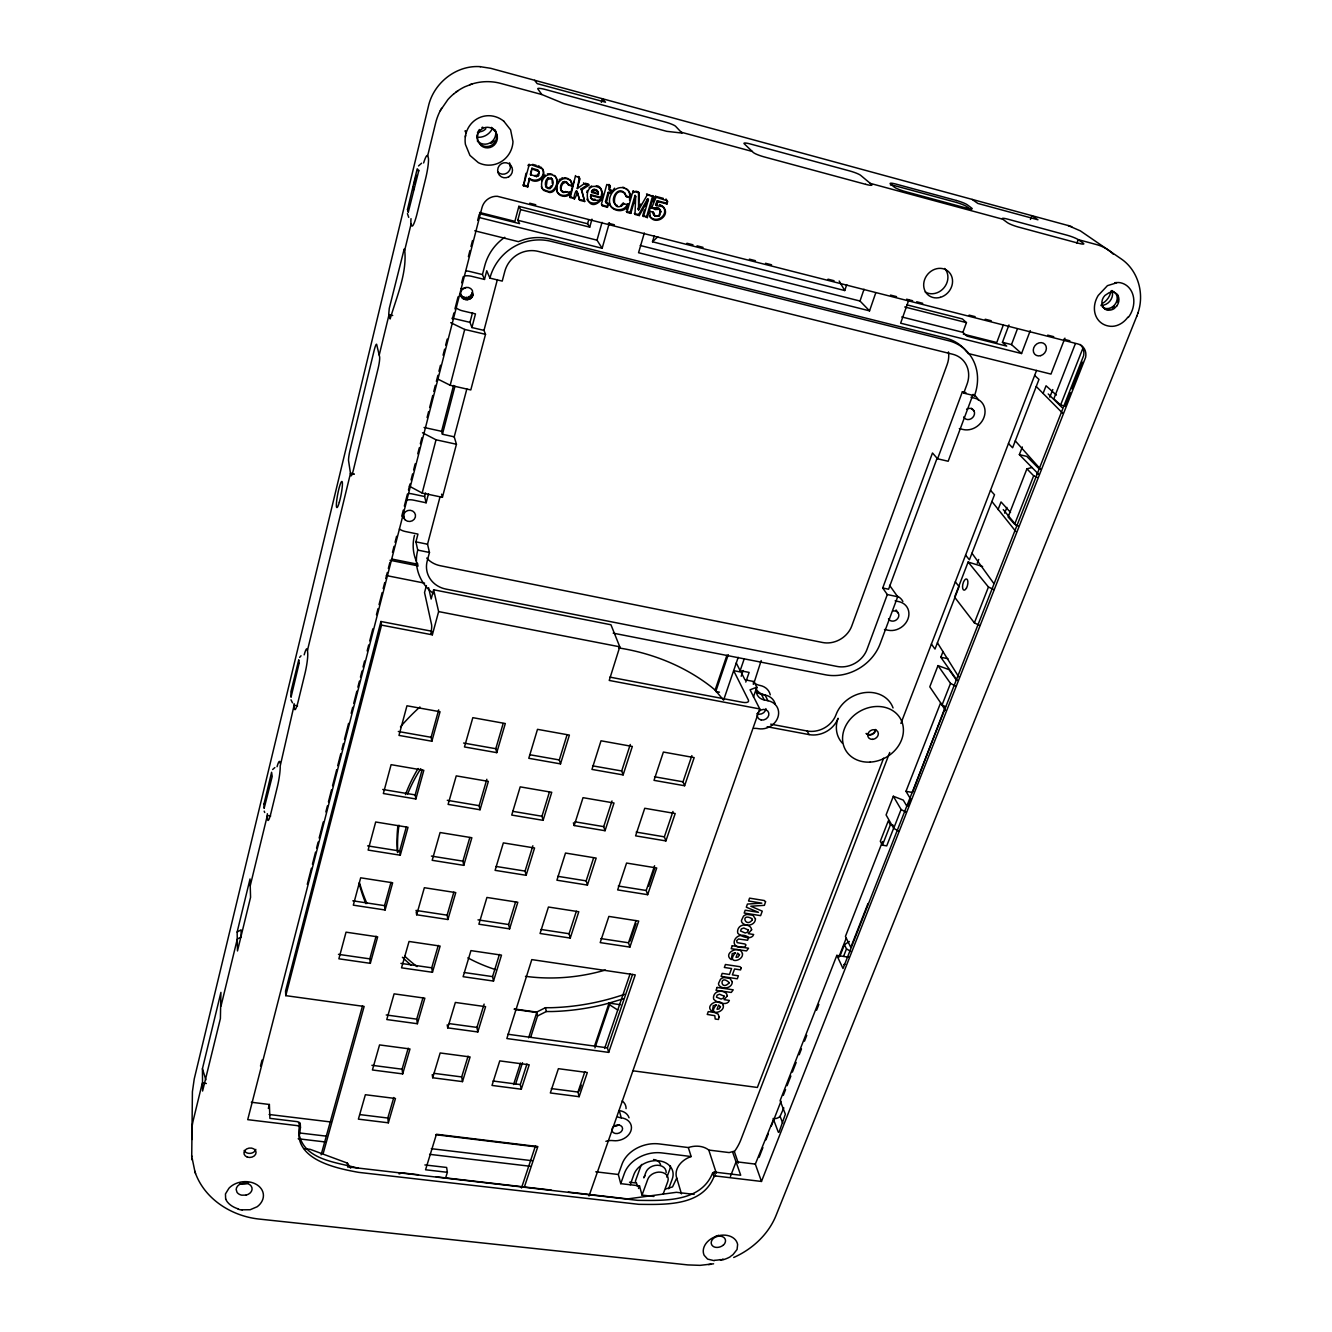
<?xml version="1.0" encoding="UTF-8"?>
<svg xmlns="http://www.w3.org/2000/svg" width="1332" height="1332" viewBox="0 0 1332 1332"><rect width="100%" height="100%" fill="white"/><g stroke="black" fill="none" stroke-linecap="round" stroke-linejoin="round"><path stroke-width="1.5" d="M202.431 1068.73L202.597 1091.041L220.396 1018.564L220.929 992.373L202.431 1068.73L205.877 1079.886M644.372 210.006L642.74 215.667L647.335 217.615L653.479 196.52L646.553 193.972L647.269 194.905L638.577 209.99L638.511 191.891L635.78 191.175M638.577 209.99L639.21 192.807L634.215 191.725L632.317 193.456L626.889 212.371L630.802 213.37L635.697 196.337L635.014 195.404L630.103 212.421L630.802 213.37M634.698 203.446L635.014 195.404M635.697 196.337L634.998 214.452L639.31 215.568L648.384 199.617L647.668 198.684L638.611 214.602L639.31 215.568M473.01 295.055L472.344 290.359A6.31 6.194 -24.6 0 0 460.689 294.572C461.172 302.664 475.974 300.216 472.044 292.557M730.852 1256.109A17.649 10.206 -15.2 0 0 733 1254.644L737.079 1249.466L737.628 1244.504A17.666 13.12 -18.2 0 0 716.583 1236.213A17.666 13.12 -18.2 0 0 704.145 1255.277L707.592 1259.09L714.318 1260.705M577.322 188.495L579.77 179.62L578.421 176.473L579.17 178.704L577.322 188.495L584.132 183.749L589.177 185.048L581.718 189.893L584.681 201.532L579.636 200.233L577.622 192.974M659.673 209.34L655.161 209.474L650.715 207.376L658.94 208.408L660.872 211.771L658.874 216.2L654.811 216.017L653.046 211.771M654.045 215.218L653.762 212.72L649.034 210.739L648.784 212.221M598.151 194.422C599.733 190.126 592.59 186.913 591.408 191.908L598.151 194.422L596.619 189.91M609.656 185.348L608.99 184.432L608.907 189.477L612.004 191.042L610.739 193.257L608.075 192.441L605.494 201.548L608.291 204.162L607.392 207.359L602.214 205.694L601.481 203.896L606.809 184.449L610.156 185.981L609.557 190.409M666.816 200.716L667.032 203.996L667.565 201.648L666.017 199.267L667.565 201.648M413.453 190.243L413.603 188.861M251.332 1102.247L269.38 1104.478L269.897 1118.347L297.369 1121.661L300.233 1123.359C290.16 1158.54 333.566 1167.848 358.741 1172.376L638.761 1204.328C665.034 1204.578 702.33 1206.342 713.935 1176.722L715.567 1175.973L761.471 1181.451L1085.63 357.326A14.169 12.005 -47.4 0 0 1077.904 343.956L497.352 196.287A15.135 14.885 -62.7 0 0 481.951 207.742L247.719 1119.663L297.602 1125.673L300.449 1127.371L299.517 1135.147M539.277 172.794L538.544 175.524L536.563 176.623L530.319 174.442L531.951 168.248L537.628 169.913L539.277 172.794L538.461 170.729M590.642 194.688L591.375 198.684L590.642 194.688L600.982 197.352C604.312 197.669 602.147 185.248 596.286 185.747M610.506 205.594C605.744 195.155 618.448 181.452 628.138 190.559A7.309 6.96 -59.3 0 1 630.202 194.605L630.053 197.969L629.503 193.673A7.293 6.96 -59.5 0 0 627.455 189.644L626.19 188.628M754.345 681.851L761.188 660.572M412.937 190.409L413.603 186.264M659.906 212.504L660.139 210.822L660.872 211.771M503.779 121.179L510.606 129.87L512.987 141.675A24.625 24.009 -83.2 0 1 491.025 165.068L488.644 165.151A24.875 24.242 -83.2 0 1 485.098 164.852A24.625 24.009 -83.2 0 1 478.321 162.637L469.946 155.411L465.434 144.439A24.908 23.843 79.7 0 1 465.318 136.946L466.183 131.652L465.101 130.802L466.05 133.283A25.008 23.959 78.3 0 1 491.008 115.817A24.892 23.893 76.6 0 1 503.762 121.195M649.75 211.688L650.316 216.95M552.314 183.533L552.014 178.871M414.052 183.983L415.051 179.82A11.655 1.515 -77.9 0 1 416.4 175.424M414.435 184.066L414.835 182.334M237.146 932.05L250.033 878.953L250.566 897.318L237.479 950.948L237.146 932.05L241.042 929.836L241.192 936.896L237.279 939.127L220.995 1006.159M250.233 885.813L267.349 815.45A15.185 1.848 -80.2 0 1 267.332 813.702M270.679 815.983L267.349 815.45L267.466 818.364A15.218 1.865 -80.2 0 0 270.979 812.97L277.389 786.696A15.301 1.881 -80.1 0 0 280.186 766.083L294.122 705.244A15.551 1.948 -79.8 0 1 294.089 703.612M297.536 705.877L294.122 705.244L294.322 707.975A15.601 1.965 -79.8 0 0 298.185 701.348L304.928 673.692A15.701 1.998 -79.7 0 0 307.709 652.913L307.476 650.316L350.483 473.343L348.501 460.373A9.024 1.165 -78.9 0 1 350.05 450.099L374.125 350.532A9.274 1.199 -78.6 0 1 376.606 344.205L379.603 356.776A9.424 1.249 -78.6 0 1 378.105 368.465L353.363 470.096A9.158 1.199 -79 0 1 350.799 475.274L350.483 473.343L354.029 474.092L350.483 473.343M379.22 355.078L389.044 314.635L392.707 315.501M404.712 250.216L404.195 249.034L389.277 308.325L388.778 313.569L390.159 318.964C396.486 297.153 407.192 273.127 404.712 250.2L411.122 223.859A17.749 2.348 -78 0 1 411.005 218.664M423.626 162.954A17.932 2.381 -77.9 0 1 427.622 155.944L435.581 123.21A54.495 53.08 -84.2 0 1 440.293 110.639L447.885 99.6A54.529 53.13 -84.2 0 1 453.596 94.023M260.506 1065.983L262.021 1060.089M307.276 884.331L311.405 868.248M312.437 864.218L315.534 852.147M316.566 848.118L318.115 842.09M319.147 838.061L323.276 821.961M325.857 811.904L327.406 805.877M328.438 801.847L331.535 789.776M332.567 785.747L336.696 769.663M337.729 765.634L340.825 753.562M341.874 749.533L343.423 743.506M344.455 739.476L348.584 723.376M351.165 713.319L352.714 707.292M353.746 703.263L356.843 691.191M357.875 687.162L359.424 681.135M360.456 677.106L362.004 671.078M363.037 667.049L364.585 661.005M367.166 650.948L368.714 644.921M369.747 640.892L372.843 628.821M376.457 614.735L378.005 608.707M379.037 604.678L382.134 592.607M383.166 588.577L384.732 582.55M385.764 578.521L387.312 572.494M388.345 568.464L389.893 562.42M392.474 552.364L394.022 546.336M395.055 542.307L396.603 536.28M401.765 516.15L403.313 510.123M404.345 506.093L407.442 494.022M408.474 489.993L410.023 483.966M411.055 479.936L412.604 473.909M413.636 469.88L415.184 463.836M417.765 453.779L419.314 447.752M420.346 443.723L421.894 437.695M427.072 417.565L428.621 411.538M429.653 407.509L432.75 395.438M433.782 391.408L435.331 385.381M436.363 381.352L437.912 375.324M438.944 371.295L440.492 365.251M443.073 355.194L444.622 349.167M445.654 345.138L447.202 339.111M452.364 318.981L453.912 312.953M454.945 308.924L458.042 296.853M461.655 282.767L463.203 276.74M468.381 256.61L469.93 250.583M470.962 246.553L472.51 240.526M477.672 220.396L479.22 214.369M380.919 621.495L381.518 625.124L432.351 634.831L431.551 631.185L380.919 621.495L285.548 991.075L285.781 995.653L364.135 1006.443L323.11 1153.745M285.781 995.653L381.518 625.124M466.849 388.927L454.212 436.829L456.443 444.255L442.407 497.302L422.177 493.056L436.03 439.793L422.494 432.767M497.385 279.57L483.982 330.386L485.514 334.332L470.795 389.943L450.183 385.264L464.702 329.454L450.732 322.677M509.79 165.801L510.173 164.735M406.826 500A17.249 16.051 -8.3 0 1 413.569 500.149L426.14 502.78L424.608 496.52L425.541 492.923M454.212 436.829L442.424 434.249L441.591 431.318L453.546 385.447M483.982 330.386L471.911 327.539L469.996 322.361L472.51 312.67M464.368 275.974A18.032 17.716 -24.7 0 1 471.411 276.273L484.482 279.437L482.45 274.575L484.698 265.934A49.267 47.935 -42.1 0 1 504.778 237.296M442.424 434.249L454.961 386.23M433.966 593.856A47.136 43.357 -13.1 0 1 417.749 550.099L415.917 541.858L417.948 534.099L405.461 531.535A17.249 16.051 -8.3 0 1 399.367 529.037M426.14 502.78L428.488 493.739M471.911 327.539L475.474 313.902L462.487 310.822A18.032 17.716 -24.7 0 1 456.16 307.925M484.482 279.437L486.746 270.746L489.91 278.105L502.231 281.102L504.795 271.428A27.473 26.74 -41.9 0 1 538.245 251.398L952.763 354.262A26.49 23.16 -45.4 0 1 966.999 384.299L963.735 393.123L974.458 395.721A48.468 42.458 -44.9 0 0 948.367 340.659L551.282 241.375A50.2 48.701 -40.1 0 0 489.91 278.105M268.348 1108.44L269.38 1104.478M974.458 395.721L973.093 394.355L948.168 461.255L937.578 458.791L932.483 452.98L882.716 587.995L887.312 594.555L866.966 649.5A24.426 20.979 -31.5 0 1 837.062 666.45L445.887 589.077A25.708 23.61 -12.1 0 1 427.206 561.022L429.47 552.464L427.539 544.222L440.109 496.57M542.973 170.013C545.104 178.122 535.83 183.033 529.287 178.321L527.772 186.913L523.443 185.797L525.973 173.31M523.443 185.797L528.937 165.667L531.351 164.802L542.307 168.714M591.957 219.147L589.726 227.139L587.595 223.776L518.864 206.327L514.901 221.362L479.57 212.454M479.803 213.669L519.547 223.643L517.798 220.263L520.612 209.624L518.864 206.327M527.772 186.913L529.287 178.321M530.835 175.341L531.951 168.248M426.407 585.564L424.542 592.557L431.568 624.608A8.608 1.565 -79.4 0 1 431.218 631.568M589.01 1196.019L759.773 708.94L609.223 680.436L619.78 646.819L610.955 624.775L433.633 589.776L431.152 599.034L428.604 587.728M430.702 634.315L431.551 631.185M432.351 634.831L438.628 611.588L433.633 589.776M574.458 198.901L573.859 197.969C575.807 186.463 579.487 191.542 574.458 198.901L569.663 196.886L573.909 181.368M570.246 197.819L575.507 175.558M601.365 102.398L602.364 98.751L605.494 102.198L537.212 83.633L534.598 80.303M370.329 963.336L377.672 936.846L346.037 932.167L338.877 958.807L370.329 963.336L369.813 958.874L376.09 936.213M385.115 909.989L392.657 882.783L360.672 877.805L353.313 905.161L385.115 909.989L384.532 905.643L390.975 882.383M400.283 855.211L408.025 827.289L375.691 821.994L368.132 850.082L400.283 855.211L399.65 850.998L406.26 827.122M415.867 798.984L423.826 770.296L391.108 764.668L383.35 793.522L415.867 798.984L415.168 794.904L422.028 770.112M431.868 741.225L440.043 711.738L406.959 705.777L398.984 735.414L431.868 741.225L431.102 737.295L438.694 709.856M321.112 1154.827L362.52 1005.86M587.595 223.776L588.711 219.813M601.565 199.85L603.096 194.405M606.227 203.346L608.724 193.373M609.407 222.744L602.147 248.285L597.019 240.176L602.047 222.361M607.392 207.359L607.642 203.23L608.291 204.162M416.65 914.768L424.359 887.711L455.777 892.607L447.902 919.513L416.65 914.768L416.183 911.871M626.739 209.524L628.371 203.863M629.453 200.1L631.085 194.422M645.471 206.244L647.668 198.684M643.439 216.617L648.384 199.617M647.335 217.615L646.619 216.666L652.763 195.588M644.322 232.983L638.561 252.73L869.546 310.856L875.607 293.273M388.361 1122.809L395.471 1098.5L365.368 1094.721L358.391 1119.146L388.361 1122.809L387.795 1118.031L393.806 1097.501M402.68 1073.892L409.99 1048.967L379.553 1044.921L372.411 1069.979L402.68 1073.892L402.081 1069.196L408.225 1048.167M417.382 1023.725L424.858 998.168L394.106 993.855L386.78 1019.546L417.382 1023.725L416.716 1019.147L423.027 997.568M432.45 972.277L440.126 946.07L409.041 941.474L401.531 967.831L432.45 972.277L431.718 967.815L438.278 945.404M447.902 919.513L447.119 915.167L453.846 892.157M463.769 865.35L471.861 837.728L440.093 832.533L432.167 860.306L463.769 865.35L462.92 861.138L469.813 837.528M480.053 809.756L488.361 781.385L456.243 775.873L448.101 804.395L480.053 809.756L479.137 805.677L486.846 779.27M496.769 752.647L505.311 723.526L472.827 717.665L464.468 746.952L496.769 752.647L495.787 748.717L503.146 723.542M846.736 284.632L844.738 290.543L652.514 241.791L654.262 235.831M1137.761 313.486C1144.771 294.189 1138.344 270.413 1121.028 258.774L1080.335 230.852L1068.114 225.524L490.775 68.332L480.119 66.667M432.7 1077.755L440.159 1052.963L470.096 1056.942L462.487 1081.617L432.7 1077.755L432.234 1074.641M447.718 1027.871L455.361 1002.447L485.597 1006.676L477.805 1031.967L447.718 1027.871L447.202 1024.824M462.487 1081.617L461.688 1076.939L468.098 1056.11M477.805 1031.967L476.939 1027.405L484.115 1004.112M493.506 981.068L501.498 955.127L470.945 950.615L463.103 976.689L493.506 981.068L492.574 976.622L499.417 954.428M509.607 928.87L517.815 902.264L486.929 897.452L478.887 924.208L509.607 928.87L508.624 924.525L515.634 901.781M526.14 875.291L534.565 847.985L503.346 842.89L495.088 870.345L526.14 875.291L525.074 871.095L532.867 845.787M543.106 820.329L551.748 792.29L520.196 786.862L511.721 815.067L543.106 820.329L541.974 816.25L549.433 792.007M560.522 763.885L569.397 735.081L537.495 729.337L528.787 758.291L560.522 763.885L559.307 759.939L566.982 735.064M465.617 135.098L465.301 136.946M445.554 1178.121L447.369 1172.31L446.636 1167.465L424.891 1164.934M574.209 825.54L583.016 797.668L614.019 802.996L605.044 830.718L574.209 825.54L573.393 822.826M513.586 1084.531L520.479 1063.119M528.621 1037.828L536.746 1012.52L514.368 1009.373M515.584 1084.165L522.477 1062.72M530.652 1037.378L537.545 1015.95L536.646 1012.104L514.269 1008.957M521.295 1089.21L529.204 1064.801L499.766 1060.888L492.007 1085.43L521.295 1089.21L520.312 1084.564L526.972 1063.935M570.263 938.061L578.787 911.737L548.434 907.025L540.059 933.482L570.263 938.061L569.08 933.732L576.356 911.221M587.429 885.081L596.17 858.074L565.501 853.046L556.909 880.202L587.429 885.081L586.163 880.868L593.639 857.775M605.044 830.718L603.712 826.639L612.004 800.965M623.126 774.908L632.334 746.453L601.015 740.792L591.957 769.413L623.126 774.908L621.711 770.978L630.269 744.471M521.478 1188.011L535.547 1145.67M524.358 1187.062L537.845 1146.569L436.43 1134.265L425.557 1169.779L447.369 1172.31M579.137 1096.686L587.329 1072.526L558.391 1068.68L550.332 1092.956L579.137 1096.686L577.971 1092.04L584.881 1071.644M629.886 947.102L638.711 921.061L608.874 916.416L600.199 942.606L629.886 947.102L628.504 942.773L636.047 920.512M647.652 894.688L656.726 867.981L626.573 863.053L617.665 889.909L647.652 894.688L646.22 890.492L654.595 865.75M665.9 840.925L675.207 813.519L644.738 808.274L635.597 835.847L665.9 840.925L664.368 836.846L672.976 811.454M684.615 785.747L694.172 757.608L663.386 752.047L654.012 780.352L684.615 785.747L683.016 781.801L691.874 755.61M579.27 1091.058L581.252 1085.197M594.505 1046.103L609.074 1003.096L623.526 998.717M630.086 941.075L636.047 923.476M648.634 886.346L654.595 868.747M738.211 657.325L723.576 700.166L715.118 690.076L726.922 655.244M594.938 1047.901L609.557 1004.778L609.074 1003.096L603.962 1004.478A212.254 180.436 -16.6 0 1 551.947 1011.537L546.32 1011.537L537.545 1015.95M728.271 654.678L715.784 691.491L719.463 692.19M541.608 180.636L542.174 178.971M604.611 1048.5L630.153 973.709M869.546 310.856L860.006 301.032L864.035 289.244M608.674 1052.397L635.247 974.891L531.801 959.606L506.843 1038.544L608.674 1052.397L607.409 1047.851L632.55 974.391M745.787 682.067L749.117 672.41L740.159 670.662L744.072 659.273M741.191 676.256L743.173 670.495M586.729 192.357L587.362 190.509M753.446 696.952L756.826 687.229L753.895 681.534L744.971 679.803L741.058 672.094L733.649 670.645L748.401 700.066A8.208 3.097 18.9 0 1 742.623 702.314L609.873 677.122M908.923 299.65L900.632 323.193L1021.561 353.529L1030.269 330.602M733.716 1257.475C752.247 1249.249 768.331 1234.498 776.023 1215.517L1136.779 316.184M653.962 1196.469L642.024 1195.087L639.493 1185.846L620.729 1183.649L618.331 1174.491L621.994 1164.251A30.27 23.193 -17 0 1 659.207 1143.922L688.328 1147.551A20.529 15.701 -18.1 0 1 708.79 1150.065L729.153 1152.58L734.748 1151.064A61.205 47.286 -18.1 0 0 740.892 1139.709L889.726 752.463M620.729 1183.649L624.408 1173.359A30.436 23.26 -17.1 0 1 661.854 1152.913L691.142 1156.542L688.328 1147.551M630.219 1184.764L633.915 1174.491A20.396 15.584 -17.1 0 1 658.907 1160.821A20.396 15.584 -17.1 0 1 672.244 1179.053L668.664 1188.743M638.528 1188.494L639.493 1185.846M642.024 1195.087L647.785 1179.286A10.623 8.109 -17.1 0 1 660.805 1172.177A10.623 8.109 -17.1 0 1 667.748 1181.651L663.219 1193.905M1008.957 324.958L1002.447 342.307L1006.692 346.104L966.949 336.114L962.903 332.334L966.449 322.627L962.42 318.947L906.942 304.861M1136.679 316.45L1137.878 313.17M666.899 1177.205L669.563 1169.979A20.28 15.534 -17 0 0 670.429 1165.816M937.079 458.241L888.594 589.227L882.716 587.995M937.578 458.791L962.387 391.758L965.95 392.624M691.142 1156.542A20.646 15.751 -18.2 0 0 676.739 1178.071L672.543 1186.895L665.85 1188.943M1030.419 219.447L1031.817 215.684L1037.961 219.78L977.888 203.446L972.144 199.434M889.576 585.331L897.685 596.736L880.169 643.706A44.905 38.678 -31.7 0 1 825.341 674.775L613.186 633.15M1003.229 325.241L996.769 342.524L963.336 334.116M1021.561 353.529L1011.504 344.588L1017.315 329.137M1076.889 243.107L1078.221 239.627L1096.552 244.589A51.149 43.44 -50.2 0 1 1104.661 247.802A51.232 43.523 -50.2 0 1 1113.302 254.179M883.649 758.108L757.359 1087.461L632.683 1070.762M900.898 723.426L1036.579 370.413M730.452 1176.406L736.097 1161.737L755.327 1164.101L761.471 1181.451M982.6 566.5L968.131 562.037L954.594 597.152L974.375 622.86L979.686 625.474M956.543 680.302L948.95 669.596L937.994 665.6L929.786 686.829L942.074 704.928L945.553 706.726M957.275 680.436L940.808 657.259L943.039 651.498M977.238 563.286L978.72 559.457M998.051 509.607L1001.031 501.931L1010.522 512.404M1036.962 473.742L1038.477 474.092L1019.363 454.628L1022.327 446.986M1043.089 393.423L1046.053 385.78L1056.359 395.088M1064.917 338.145L1050.981 374.092L967.914 353.43M945.52 710.322L940.558 703.03L905.976 791.308L910.605 799.034L907.941 805.81L906.493 805.56L903.279 800.116L893.339 796.253L886.08 814.934L893.705 828.337L898.684 831.101M1004.661 513.136L1006.892 507.409M1049.816 397.169L1052.796 389.543M1075.34 343.739L1053.828 398.834L1060.605 405.011L1065.234 406.143L1070.495 392.757M755.327 1164.101L773.842 1118.564A5.994 4.612 -20.6 0 0 780.086 1116.299L783.832 1107.891M779.004 1132.25L785.364 1114.218L780.119 1100.632L836.829 955.394L848.8 957.242M1032 467.499L1026.905 468.847L1008.108 516.982L1014.651 524.242L1018.131 525.874M759.123 1157.258L762.903 1147.585M765.933 1139.859L768.198 1134.048M771.228 1126.306L781.052 1101.148M783.316 1095.354L785.58 1089.543M787.095 1085.68L790.875 1076.006M792.39 1072.127L796.17 1062.453M799.2 1054.711L801.464 1048.917M804.495 1041.174L806.759 1035.364M816.599 1010.205L818.864 1004.411M882.5 841.591L845.437 936.396L850.765 947.368L867.964 903.612L868.397 904.445M838.627 957.591L846.153 938.361M882.433 845.154L890.392 824.774L888.244 820.978L880.302 841.291L882.433 845.154L886.712 845.887L893.972 827.388M839.893 956.259L844.438 944.638L849.383 941.508M843.539 956.409L846.486 948.9L844.438 944.638M893.705 828.337L901.098 809.49L893.339 796.253M942.074 704.928L950.515 683.416L937.994 665.6M974.375 622.86L988.444 587.012L968.131 562.037M1060.605 405.011L1083.132 347.619M1014.651 524.242L1033.665 475.774L1026.905 468.847M945.254 706.959L912.503 792.49L905.976 791.308M908.341 804.794L910.605 799.034M1071.994 388.944L1082.533 362.187M534.515 175.524L537.146 175.408L538.578 173.243M653.063 201.831L655.411 196.287L663.336 198.351M651.431 208.325L656.143 197.219L655.411 196.287M600.982 197.352L601.898 192.524L600.416 188.162M662.82 206.66L656.293 205.627L655.56 204.678L657.292 200.732L666.283 203.063M656.293 205.627L658.025 201.665L657.292 200.732M627.405 203.913C625.307 211.072 615.217 211.355 610.855 206.26M528.021 165.601L528.404 164.785L528.937 165.667M592.041 192.84L594.771 190.193L598.018 191.725M608.075 192.441L610.089 192.341L611.355 190.126L612.004 191.042M558.175 181.185L556.326 186.597L557.509 192.424M732.683 1152.247L740.709 1175.24L714.285 1172.06L712.67 1172.826C701.115 1202.38 663.885 1200.615 637.695 1200.348L348.784 1166.982M299.633 657.392L301.032 655.777M440.293 110.639L441.591 108.292M637.878 209.041L640.775 204.029M418.514 165.934L421.595 163.22M557.725 192.774C560.972 196.587 568.081 196.403 570.379 191.642L570.978 192.574C568.215 198.252 559.024 197.253 556.942 191.492M586.879 199.201C589.327 204.262 597.735 204.529 600.232 199.334L600.882 200.283C584.848 217.033 581.152 177.989 599.949 188.045M542.957 177.389L545.138 174.942M609.223 202.83C610.789 211.605 625.291 213.986 628.088 204.845L623.992 203.796C610.089 216.666 612.154 183.167 625.241 193.806L626.373 196.67L630.053 197.969M551.498 185.614L549.517 187.645L550.083 188.561C553.329 186.43 554.495 180.886 551.298 178.138L547.952 178.005C544.205 180.453 544.222 189.893 550.083 188.561M1127.904 317.099C1123.609 323.243 1116.016 327.655 1108.374 326.007A23.077 19.397 -49.7 0 1 1098.217 295.454L1107.441 285.647L1117.748 282.501A22.944 18.149 -63.1 0 1 1120.728 282.817A22.744 18.765 -65.3 0 1 1128.304 317.482M272.644 769.53L274.858 767.548M652.514 241.791L657.792 236.78M570.496 180.403L572.61 186.147L568.381 185.065L566.666 182.151C561.771 179.304 558.857 187.629 561.405 190.976M568.031 183.966L567.449 183.05C563.003 180.403 560.506 186.613 561.122 190.143M559.157 179.887L560.306 178.871M589.16 187.662L591.641 185.931M551.298 178.138L551.864 179.054L548.518 178.921L547.102 180.469L546.187 187.113M614.585 188.178L610.622 193.29L610.089 192.341M453.646 94.006L457.892 90.776A54.529 53.13 -84.2 0 1 464.768 86.813L472.227 83.916A54.495 53.08 -84.2 0 1 493.123 81.968A54.529 53.13 -84.2 0 1 500.882 83.45L541.808 94.522L563.569 103.463L666.749 131.335L682.101 133.067L681.351 132.268M723.326 1245.07L722.377 1245.786A7.326 5.145 -18.1 0 1 716.899 1247.418L715.667 1247.318A7.309 5.644 -24.2 0 1 713.053 1246.286A7.326 5.461 -18.2 0 1 712.92 1238.91A7.326 5.461 -18.2 0 1 722.31 1236.579A7.326 5.461 -18.2 0 1 724.774 1243.389A7.309 5.644 -12.8 0 1 723.343 1245.087M1114.851 282.717L1116.732 282.517M455.727 92.341L457.892 90.776M618.947 1124.691L616.533 1126.023A5.395 4.212 -16.4 0 1 613.786 1126.273M584.681 201.532L581.102 188.977L588.561 184.132L585.198 183.267M565.168 191.525L570.978 192.574M566.799 191.825L563.486 192.574L560.822 190.043M536.646 1012.104L545.404 1007.708L550.998 1007.708A211.621 180.103 -16.6 0 0 624.525 994.305M656.859 215.701L658.874 216.2M399.084 1173.908L402.098 1172.859L418.481 1174.757M595.054 199.234L592.807 199.334M469.713 84.748L472.227 83.916M242.208 1209.806L250.15 1209.739L257.176 1206.742A19.231 14.735 -6.5 0 0 257.209 1184.931A19.231 14.735 -6.5 0 0 228.971 1188.211L225.458 1193.938L225.657 1199.1M561.638 178.138L563.086 177.739M655.56 204.678L657.325 204.296M195.221 1172.576C204.778 1199.566 232.401 1216.582 260.09 1219.163L687.878 1264.917L700.099 1265.35L713.586 1263.802M708.624 1264.601L710.972 1264.251M547.352 173.926L548.551 173.743M480.402 66.667C456.293 64.852 433.516 83.067 428.388 106.394L194.239 1078.937L192.407 1091.707L191.725 1156.676M843.672 964.534L844.854 964.518M436.263 1176.805L551.182 1190.075M568.314 1192.057L627.638 1198.917L676.406 1192.307L694.155 1194.388M304.096 1148.65L310.273 1149.366L347.402 1163.119L350.649 1168.164M299.733 1132.983L326.457 1136.163M431.302 1148.684L532.051 1160.705M595.77 1171.81L618.331 1174.491M298.168 1138.76L324.858 1141.924M429.587 1154.328L530.203 1166.266M629.52 1182.233L635.431 1182.916M548.501 187.895L545.637 186.197M359.923 1114.601L387.795 1118.031M269.097 1114.484L330.869 1121.977M435.864 1134.714L536.746 1146.952M206.36 1083.515L202.314 1082.999L193.24 1120.345A82.251 64.319 -6.8 0 0 192.208 1139.459M371.894 1065.284L402.081 1069.196M433.982 1073.342L461.688 1076.939M493.056 1081.018L520.312 1084.564M551.315 1088.577L577.971 1092.04M386.213 1014.967L416.716 1019.147M448.951 1023.575L476.939 1027.405M507.908 1034.248L607.409 1047.851M563.886 191.775L561.605 191.042L562.187 191.958M609.074 1003.096L620.496 1004.728M338.461 954.345L369.813 958.874M400.899 963.369L431.718 967.815M464.302 972.527L492.574 976.622M352.83 900.815L384.532 905.643M415.967 910.422L447.119 915.167M478.005 919.863L508.624 924.525M540.992 929.453L569.08 933.732M600.899 938.577L628.504 942.773M367.599 845.87L399.65 850.998M431.418 856.093L462.92 861.138M496.07 866.449L525.074 871.095M557.792 876.323L586.163 880.868M618.314 886.013L646.22 890.492M564.651 177.689L567.981 178.555M382.75 789.46L415.168 794.904M447.286 800.316L479.137 805.677M512.654 811.321L541.974 816.25M575.024 821.811L603.712 826.639M636.18 832.1L664.368 836.846M398.318 731.501L431.102 737.295M463.586 743.04L495.787 748.717M529.67 754.711L559.307 759.939M592.59 765.833L621.711 770.978M654.528 776.772L683.016 781.801M890.392 824.774L893.273 825.291M770.695 724.158L807.159 731.002A23.526 20.03 -28.6 0 0 836.03 714.701A31.185 26.274 -29.8 0 1 864.918 692.59A31.185 26.274 -29.8 0 1 893.056 707.941M767.149 726.756L809.107 734.598A23.61 20.08 -28.5 0 0 838.078 718.264A31.302 26.324 -29.8 0 0 842.39 743.173M438.628 611.588L619.78 646.819M386.413 575.574L424.575 583.133M391.741 559.024L417.898 564.269L417.116 562.887M390.043 560.273L418.265 565.917M417.749 550.099L429.47 552.464M940.808 657.259L947.968 658.707M884.465 629.503L888.111 630.236A16.2 13.853 -33.9 0 0 907.974 618.93A16.2 13.853 -33.9 0 0 898.8 601.614L895.137 600.849M415.917 541.858L427.539 544.222M424.608 496.52L412.137 493.906A17.116 15.951 -8.1 0 0 408.807 493.523M887.312 594.555L897.685 596.736M759.773 708.94L750.049 689.81L756.826 687.229A12.105 10.423 -27.5 0 0 764.302 699.949L767.981 700.732A16.017 13.736 -26.7 0 1 777.838 717.482A16.017 13.736 -26.7 0 1 758.158 728.654A15.917 13.603 -25.7 0 0 754.178 728.388M436.03 439.793L456.443 444.255M756.276 691.741A12.038 10.39 -27.6 0 0 761.338 694.205L765.001 695.004A15.934 13.686 -26.7 0 1 775.307 704.412M358.358 1168.331C338.095 1162.303 306.343 1160.688 299.65 1136.429M424.075 427.472L441.591 431.318M549.816 173.776L552.197 174.326M464.702 329.454L485.514 334.332M452.131 318.148L469.996 322.361M1019.363 454.628L1026.772 456.377L1039.16 468.897M959.323 428.621L963.086 429.503A17.216 14.902 -43.9 0 0 983.948 417.465A17.216 14.902 -43.9 0 0 974.774 398.201L970.995 397.286M482.45 274.575L469.463 271.412A17.899 17.599 -25 0 0 465.984 270.929M474.758 230.802L518.348 241.641L524.125 239.544A50 48.551 -40.5 0 1 549.983 239.027L945.687 338.095A48.302 42.341 -45 0 1 964.818 349.434L966.882 352.098M479.237 217.532L602.147 248.285M517.798 220.263L597.019 240.176M901.781 316.949L962.903 332.334M1002.447 342.307L1011.504 344.588M520.612 209.624L589.726 227.139M904.744 306.976L966.449 322.627M640.242 245.488L860.006 301.032M529.72 203.213L535.764 204.745M608.324 223.227L614.368 224.775M686.929 243.256L692.973 244.788M697.002 245.821L703.046 247.352M749.4 259.157L755.444 260.706M765.534 263.27L771.578 264.802M828.005 279.187L834.048 280.719M890.492 295.088L896.536 296.636M906.609 299.2L912.653 300.749M916.682 301.765L922.743 303.313M969.097 315.118L975.141 316.65M985.214 319.23L991.258 320.762M1047.701 335.131L1053.745 336.68M1063.818 339.244L1069.862 340.776M600.882 200.283L593.439 200.283L590.742 197.752M522.927 184.865L527.256 185.981M569.663 196.886L573.859 197.969M579.02 199.3L584.065 200.583M626.207 211.422L630.103 212.421M634.298 213.503L638.611 214.602M642.74 215.667L646.619 216.666M629.37 197.036L625.69 195.737L624.558 192.89C616.849 184.832 608.108 202.764 617.449 205.561M572.61 186.147L567.798 184.149L566.666 182.151M592.94 192.308L595.987 193.09M529.82 179.221C537.229 185.131 547.519 176.723 542.49 168.831M591.275 195.621L601.631 198.285M532.6 164.385L536.163 165.318M576.107 176.457L579.037 177.389M647.269 194.905L653.479 196.52M656.143 197.219L667.299 200.832M532.484 169.131L539.01 171.628M658.025 201.665L667.032 203.996M238.261 1208.89L236.363 1208.241A19.131 11.755 10 0 1 225.741 1199.1M752.214 151.432L681.185 132.218L675.607 126.29A9.474 1.365 17.2 0 0 664.951 121.945L545.67 89.577A9.69 1.415 16.8 0 0 537.828 88.928L541.808 94.522M870.262 183.383L1002.763 219.214A9.141 1.265 18.5 0 1 1007.841 219.181L1067.015 235.198A9.091 1.232 18.8 0 1 1078.221 239.627L1083.182 243.107A9.141 1.249 18.8 0 1 1078.487 243.256L1018.614 227.106A9.191 1.282 18.6 0 1 1007.342 222.61L1002.763 219.214M606.743 206.41L601.581 204.745L602.214 205.694M1071.81 226.69L1068.114 225.524M622.793 187.196L624.625 187.812M537.962 165.784L539.493 166.3M659.407 204.495L660.855 205.011M653.329 214.269L655.277 215.568M1033.665 475.774L1037.212 477.389M988.444 587.012L993.838 589.643M438.161 379.237L450.183 385.264M950.515 683.416L955.76 686.097M554.761 176.257C548.135 171.112 540.659 178.621 541.641 185.648A6.377 6.194 -64.9 0 0 543.822 190.459L549.533 192.491A6.26 6.061 -64.6 0 0 552.88 191.625C557.642 188.378 559.14 180.586 555.111 176.19M409.357 486.18L422.177 493.056M901.098 809.49L906.11 812.254M569.963 180.27C562.887 174.692 554.961 183.633 557.009 190.976M846.486 948.9L851.281 951.714M609.557 1004.778L617.748 1010.022M971.095 209.907L966.766 206.61A9.058 1.249 18.4 0 0 955.827 202.264L895.537 185.914A9.124 1.282 18.1 0 0 890.459 184.948M650.399 216.966C656.576 223.393 667.948 215.801 663.836 207.742M715.118 690.076L711.221 686.829A212.254 180.436 -16.6 0 0 618.847 647.935M540.759 166.983L543.04 169.73M554.195 175.358C558.907 179.287 556.976 187.512 552.33 190.709A6.244 6.061 -64.9 0 1 548.967 191.575L543.273 189.527A6.36 6.177 -65.2 0 1 541.375 186.613M1034.631 375.474L1038.977 379.404L1012.62 447.768L1008.474 443.556M1062.586 413.153L1036.246 386.496M662.071 205.711L663.802 207.576M569.38 179.354L571.078 181.302M1048.217 393.972L1062.087 407.575M1040.525 469.214L1015.284 440.875M962.387 391.758L963.735 393.123M971.411 408.291L974.058 410.989A6.027 5.211 -43.9 0 1 971.161 418.731A6.027 5.211 -43.9 0 1 963.719 416.949M990.492 490.326L994.504 494.755L969.413 559.806L965.583 555.111M1015.95 531.651L991.907 501.498M1003.262 509.623L1015.966 524.975M993.805 583.449L971.96 553.246M649.6 216C655.194 226.59 671.644 215.334 663.07 206.626M955.327 581.801L959.09 586.613L934.997 649.084L931.401 644.039M658.94 208.408L660.522 210.406M657.575 207.759L658.291 208.708M655.877 207.725L656.593 208.658M659.19 214.136L659.923 215.085M654.428 208.525L655.161 209.474M652.93 213.137L653.646 214.086M654.095 215.051L654.811 216.017M633.533 190.809L634.215 191.725M633.383 192.058L632.7 191.125L632.717 192.641M624.558 192.89L625.241 193.806M625.69 195.737L626.373 196.67M623.992 203.796L623.309 202.864L620.879 205.378L621.545 206.327M609.507 185.065L610.156 185.981M609.756 185.864L610.422 186.78M958.774 676.922L937.428 642.773M610.722 191.791L611.371 192.707M609.307 192.607L609.956 193.54M896.07 609.973L898.351 613.236M292.474 702.813L290.992 699.816M605.494 201.548L606.143 202.497M594.139 189.277L594.771 190.193M593.006 189.677L593.639 190.593M592.074 190.559L592.69 191.475M583.516 182.834L584.132 183.749M578.954 177.123L579.57 178.022M579.22 177.905L579.836 178.804M590.426 196.42L591.058 197.352M591.508 198.751L592.141 199.683M581.102 188.977L581.718 189.893M576.789 191.242L577.405 192.174M576.456 191.159L577.056 192.074M575.874 191.342L576.473 192.258M575.591 191.725L576.19 192.657M564.185 181.502L564.768 182.417M563.036 181.918L563.619 182.817M547.952 178.005L548.518 178.921M537.628 169.913L538.161 170.812M537.995 174.625L538.544 175.524M537.146 175.408L537.695 176.307M529.087 164.169L529.603 165.068M536.03 175.724L536.563 176.623M839.177 281.019L844.738 290.543M807.159 731.002L809.107 734.598M767.981 700.732L765.001 695.004A16.051 13.853 -27.8 0 1 755.977 688.894M761.338 694.205L764.302 699.949M736.263 662.986L740.159 670.662M836.829 955.394L843.023 968.531L1083.632 355.677A14.136 11.988 -47.4 0 0 1080.135 344.472M427.622 155.944L428.238 157.442A17.982 2.398 -77.9 0 1 425.607 178.638L417.249 212.904A17.799 2.364 -78 0 1 411.671 225.524L411.122 223.859M264.186 811.155L264.735 812.503M471.744 293.423L472.727 295.92M470.979 294.755L471.961 297.269M470.379 295.454L471.345 297.952M469.164 296.387L470.129 298.901M468.348 296.803L469.314 299.317M780.086 1116.299L782.7 1123.142M466.849 297.219L467.815 299.733M465.95 297.302L466.899 299.817M464.418 297.119L465.368 299.633M773.143 1118.464L778.304 1132.167M463.553 296.853L464.502 299.367M462.221 296.12L463.153 298.618M461.521 295.538L462.454 298.035M460.572 294.339L461.521 296.836M460.173 293.54L461.105 296.037M577.106 191.575L579.636 200.233M191.625 1155.693L194.988 1171.927M194.672 1171.028L195.538 1173.475M734.348 1151.547L738.311 1163.119M407.442 213.62L408.708 217.366M708.79 1150.065L716.333 1173.209M714.285 1172.06L715.567 1175.973M712.67 1172.826L713.935 1176.722M571.311 181.668L572.011 185.231M676.739 1178.071L681.468 1193.872M605.877 1141.324A14.386 11.122 -16.1 0 1 613.236 1140.642A14.469 11.255 -16.4 0 0 630.885 1130.935A14.469 11.255 -16.4 0 0 621.261 1117.814L619.28 1110.605A14.402 11.222 -16.4 0 1 629.054 1117.814M636.463 1182.866L637.462 1186.529M441.575 494.172L442.407 497.302M545.404 1007.708L546.32 1011.537M403.047 512.837L404.362 518.931M191.958 1158.873L192.058 1159.839M347.402 1163.119L347.752 1167.132M300.233 1123.359L300.449 1127.371M299.051 1122.21L299.284 1126.223M875.707 729.836A5.511 4.629 -29.7 0 1 872.044 734.498A5.511 4.629 -29.7 0 1 866.383 733.799M753.329 684.348A12.038 10.39 -27.6 0 1 753.895 681.534M621.261 1117.814A14.552 11.389 -16.7 0 1 617.848 1116.982M612.104 1128.62A5.428 4.212 -16.4 0 1 620.762 1125.657A5.428 4.212 -16.4 0 1 619.38 1132.949A5.428 4.212 -16.4 0 1 611.888 1129.752M765.917 708.607A5.977 5.128 -26.7 0 1 756.926 713.702M277.056 766.699A15.268 1.881 -80.1 0 1 280.02 763.236M948.451 351.948A25.791 22.694 -46.2 0 1 947.152 364.535L851.797 625.907A23.859 20.646 -31.9 0 1 822.61 642.507L440.209 565.7A25.075 23.16 -11.7 0 1 426.723 558.075M304.179 654.845A15.651 1.981 -79.7 0 1 307.476 650.282M416.35 561.188A46.387 42.84 -12.9 0 1 414.485 535.381M622.211 1100.965A14.286 11.172 -16.3 0 1 626.073 1108.657M641.791 1164.418A10.489 8.042 -17 0 0 640.675 1166.499L635.564 1180.668A2.797 2.131 -16.7 0 0 635.78 1182.3M653.546 1159.489A10.489 8.042 -17 0 1 660.572 1164.634M644.954 1175.806A10.573 8.059 -17.1 0 0 643.856 1177.888L645.853 1172.393A10.573 8.092 -17.1 0 1 657.492 1165.234A10.573 8.092 -17.1 0 1 666.167 1172.593M974.708 395.404A17.1 14.835 -44.1 0 1 978.287 399.966M896.936 595.987A16.101 13.786 -34 0 1 902.88 601.448M465.834 287.745A6.21 6.111 -25.5 0 1 461.155 288.478M966.599 409.19A6.027 5.211 -43.9 0 1 974.058 410.972M893.189 610.988A5.678 4.845 -33.9 0 1 898.767 614.435A5.678 4.845 -33.9 0 1 895.037 620.645A5.678 4.845 -33.9 0 1 888.494 618.831M770.262 694.821A15.801 13.603 -26.8 0 0 760.056 685.464A15.901 13.77 -27.9 0 1 753.379 682.184M411.305 965.35A212.254 180.436 -16.6 0 1 402.397 957.258M365.867 903.629A212.254 180.436 -16.6 0 1 359.041 883.016M400.449 726.856A212.254 180.436 -16.6 0 1 419.913 706.976M417.016 966.616A211.621 180.103 -16.6 0 1 404.762 956.226M366.966 903.546A211.621 180.103 -16.6 0 1 359.64 883.166M485.847 128.771A10.406 10.107 -87.9 0 1 478.737 131.885M1110.955 291.025A15.068 12.737 -50.2 0 1 1102.48 303.413M492.024 129.271A15.851 15.401 -87.9 0 1 478.787 137.313M494.155 140.792A16.084 15.651 -86 0 1 490.942 143.373M397.535 852.597A169.214 143.939 -16.6 0 1 397.935 825.557M405.461 794.588A169.214 143.939 -16.6 0 1 418.115 768.514M605.377 970.046A169.713 144.222 -16.6 0 1 525.474 976.323M495.571 969.613A169.713 144.222 -16.6 0 1 467.848 957.841M397.785 852.38A169.713 144.222 -16.6 0 1 399.001 825.207M407.509 794.238A169.713 144.222 -16.6 0 1 420.779 768.681M875.49 729.47A5.511 4.629 -29.7 0 1 871.827 734.132A5.511 4.629 -29.7 0 1 866.166 733.433M730.336 1256.725A17.749 9.324 -17.3 0 1 723.193 1259.739M720.396 1259.572A17.716 9.058 -18.2 0 1 714.585 1260.272M242.158 1210.089A19.048 13.07 8.3 0 1 238.128 1209.156M718.447 1235.297A7.276 5.445 -18.2 0 1 715.767 1236.346M248.535 1182.799A7.925 6.094 -6.3 0 1 239.643 1183.365M491.342 127.373A10.173 9.923 -84.4 0 1 492.207 127.889M493.007 128.471A10.173 9.923 -84.4 0 1 492.49 144.672A10.173 9.923 -84.4 0 1 477.422 139.91M477.139 138.944A10.173 9.923 -84.4 0 1 476.956 134.915M477.455 132.95A10.173 9.923 -84.4 0 1 478.321 131.119M478.871 130.27A10.173 9.923 -84.4 0 1 479.52 129.487M481.851 127.606A10.173 9.923 -84.4 0 1 482.733 127.139M1114.951 292.607A9.54 8.042 -49.9 0 1 1114.568 304.978A9.54 8.042 -49.9 0 1 1102.43 306.993M1101.331 305.844A9.54 8.042 -49.9 0 1 1100.881 305.161M1112.153 291.025A9.54 8.042 -49.9 0 1 1114.335 292.091M944.704 268.448A15.418 13.603 -50.6 0 1 944.022 287.745A15.418 13.603 -50.6 0 1 925.207 291.991M509.523 162.837A7.542 7.376 -75.3 0 1 497.935 172.094M255.827 1149.366A6.061 4.712 -6.3 0 1 250.266 1153.362A6.061 4.712 -6.3 0 1 244.172 1150.415M1111.904 290.509A10.44 8.808 -50 0 1 1101.747 305.378M1117.415 294.522A10.489 8.841 -49.9 0 1 1117.315 301.964M1114.251 306.427A10.489 8.841 -49.9 0 1 1112.087 308.042M1109.673 309.091A10.489 8.841 -49.9 0 1 1104.777 309.224M495.404 130.086A11.122 10.839 -85.2 0 1 477.339 141.025M263.936 804.162L264.136 808.358L272.211 776.439L271.595 772.26L263.936 804.162M299.101 663.353L291.025 697.235L290.942 691.641L298.768 659.773L299.101 663.353M477.489 136.48L477.888 140.593L480.985 145.471A10.206 9.94 -84 0 0 485.797 147.752L487.778 147.869A10.206 9.94 -84 0 0 497.286 136.114A10.057 9.69 54.9 0 0 495.704 131.951L492.773 128.988A10.356 9.973 80.7 0 0 483.882 127.905A10.323 9.957 82.4 0 0 477.505 136.497M723.376 1005.727C724.292 1013.336 706.643 1015.983 716.433 1004.794L713.253 1005.693L712.354 1011.521C703.179 1005.527 720.795 996.403 723.376 1005.727M742.473 953.745C743.389 961.554 725.457 964.202 735.464 952.746L732.234 953.645L731.301 959.639C722.027 953.462 739.909 944.155 742.473 953.745M407.492 209.49L408.241 212.354L418.881 170.28C418.082 173.41 417.582 165.817 416.899 170.13L407.492 209.49M765.55 901.747L764.402 905.327L750.798 906.243L762.254 911.155L760.605 915.65L744.172 913.036L745.204 910.206L758.457 912.32L746.303 907.192L747.435 904.062L761.837 903.146L748.551 900.998L749.583 898.151L764.302 900.532L765.55 901.747M724.142 996.153L723.426 998.101L721.112 999.067L716.433 997.152L717.165 995.137L719.546 994.221L724.142 996.153M748.384 930.019L747.652 932.034L745.304 933.016L740.559 931.001L741.308 928.937L743.739 927.988L748.384 930.019M732.334 981.817C732.15 988.327 722.76 989.842 719.097 985.48A4.895 3.929 -20.5 0 1 718.581 983.299L720.446 979.353A4.995 4.013 -20.6 0 1 724.275 977.588L729.819 978.354L732.334 981.817M755.46 918.88C755.311 925.524 745.704 927.139 742.024 922.56A4.978 4.063 -22 0 1 741.524 920.312L743.439 916.249A5.078 4.146 -22.1 0 1 747.319 914.451L752.946 915.267L755.46 918.88M719.097 1016.899L718.481 1019.479L715.184 1019.013L714.818 1015.683L707.242 1014.435L708.291 1011.587L714.335 1012.453L718.131 1014.085L719.097 1016.899M741.191 967.848L740.575 969.912L734.548 968.997L732.384 974.907L738.394 975.807L737.295 978.787L721.112 976.373L722.194 973.376L729.42 974.458L731.584 968.547L724.358 967.465L725.441 964.501L739.976 966.699L741.191 967.848M745.72 945.021L745.087 947.085C725.873 950.132 735.231 928.687 748.684 937.295L747.585 940.242L738.494 938.993L736.646 940.608L737.179 942.623L744.538 943.922A1.715 1.399 -21.6 0 1 745.72 945.021M720.446 1006.726L719.097 1008.973L717.016 1009.273L718.547 1005.111L720.446 1006.726M739.493 954.744L738.128 957.059L736.03 957.358L737.595 953.079L739.493 954.744M729.303 982.7C720.246 992.39 719.014 972.976 729.303 982.7M752.38 919.763C745.587 928.92 739.726 911.954 752.18 918.747L752.38 919.763M727.339 995.87L724.042 999.649L729.387 1000.432C727.389 1006.293 716.932 1002.68 713.752 999.316A8.442 6.76 -20.3 0 1 714.385 994.438C716.849 989.759 726.673 990.225 727.339 995.87M751.631 929.753L748.268 933.649L753.662 934.498C751.681 940.525 740.975 936.729 737.828 933.233A8.591 6.993 -21.9 0 1 738.511 928.188C740.992 923.342 751.065 923.942 751.631 929.753M717.082 987.428L716.033 990.325L731.268 992.457L733.233 989.826L717.082 987.428M732.267 945.72L731.201 948.684L746.553 950.931L748.551 948.234L732.267 945.72M1116.965 305.777L1114.251 308.525A9.324 8.392 -61 0 1 1110.605 310.023A9.557 8.042 -49.8 0 1 1105.061 308.974A9.557 8.059 -49.8 0 1 1104.894 295.488L1109.306 292.574L1113.286 292.191A9.524 7.809 -58 0 1 1116.949 305.761M723.093 1259.356L720.362 1260.055A17.766 8.741 -17.9 0 0 723.093 1259.323M246.104 1195.104L241.708 1195.17A7.959 5.961 -3 0 1 237.029 1192.34L236.18 1189.526A7.975 6.127 -6.4 0 1 243.556 1183.166A7.975 6.127 -6.4 0 1 251.998 1187.911A7.975 6.127 -6.4 0 1 246.104 1195.104M865.617 184.316L764.252 156.926A9.457 1.365 17.6 0 1 753.296 152.464L744.188 143.723A9.307 1.332 17.6 0 1 750.715 144.072L849.816 170.979A9.174 1.282 18 0 1 860.639 175.325L871.561 184.449A9.324 1.332 18 0 1 865.617 184.316M956.459 200.499L896.136 184.132A9.124 1.282 18.1 0 0 890.475 183.999L894.405 187.179A9.191 1.282 18.1 0 0 905.41 191.592L966.449 208.108A9.108 1.265 18.4 0 0 971.727 208.125L967.398 204.862A9.058 1.249 18.3 0 0 956.459 200.499M870.162 762.104A31.602 26.49 -29.7 0 0 900.632 718.997A31.602 26.49 -29.7 0 0 848.151 721.844A31.602 26.49 -29.7 0 0 870.162 762.104M872.577 739.36A5.528 4.629 -29.7 0 0 877.855 731.801A5.528 4.629 -29.7 0 0 868.68 732.35A5.528 4.629 -29.7 0 0 872.577 739.36M761.205 719.963A6.011 5.162 -26.6 0 0 768.78 713.036A6.011 5.162 -26.6 0 0 759.173 711.205A6.011 5.162 -26.6 0 0 761.205 719.963M1040.708 355.644A7.093 6.061 -47.5 0 0 1045.021 344.439A7.093 6.061 -47.5 0 0 1033.765 347.719A7.093 6.061 -47.5 0 0 1040.708 355.644M405.328 520.029A6.044 5.611 -8.3 0 0 415.351 517.099A6.044 5.611 -8.3 0 0 407.808 510.522A6.044 5.611 -8.3 0 0 405.328 520.029M339.327 502.231A13.32 1.698 -79.1 0 0 342.041 481.501A13.32 1.698 -79.1 0 0 336.813 499.783A13.32 1.698 -79.1 0 0 339.327 502.231M940.375 297.336A15.518 13.67 -50.4 0 0 949.333 272.461A15.518 13.67 -50.4 0 0 924.624 279.587A15.518 13.67 -50.4 0 0 940.375 297.336M508.791 176.773A7.592 7.426 -74.1 0 0 508.791 163.653A7.592 7.426 -74.1 0 0 497.652 170.363A7.592 7.426 -74.1 0 0 508.791 176.773M247.286 1157.075A6.077 4.712 -6.3 0 0 256.06 1152.197A6.077 4.712 -6.3 0 0 246.67 1148.933A6.077 4.712 -6.3 0 0 247.286 1157.075M966.466 588.095A5.761 2.414 -76.8 0 0 966.666 579.004A5.761 2.414 -76.8 0 0 962.537 586.596A5.761 2.414 -76.8 0 0 966.466 588.095"/></g></svg>
